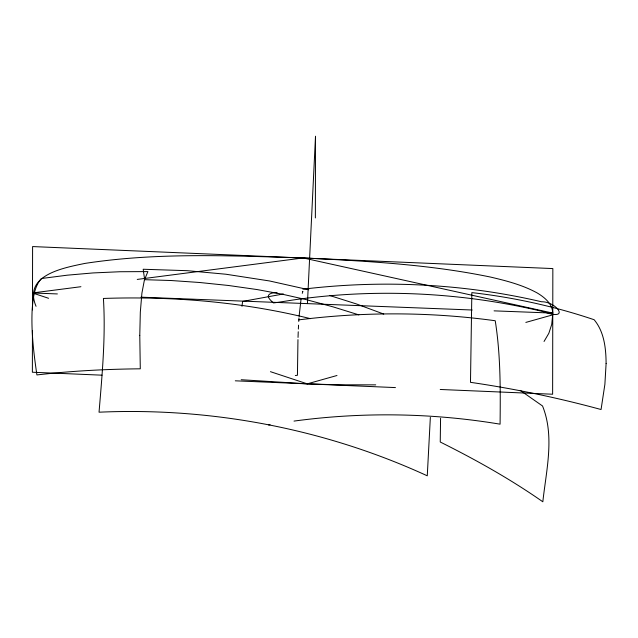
<?xml version="1.0" encoding="UTF-8"?>
<svg xmlns="http://www.w3.org/2000/svg" width="638" height="638" viewBox="0 0 638 638"><rect width="100%" height="100%" fill="white"/><g stroke="black" fill="none" stroke-linecap="round" stroke-linejoin="round"><path stroke-width="0.96" d="M32.442 330.675L32.371 372.233L102.008 375.176M32.482 309.901L32.594 246.571L552.843 268.574L552.628 394.228L440.22 389.475M315.363 217.933L315.507 136.213L307.428 303.624M440.571 418.249L440.244 442.014C475.685 459.671 510.352 479.09 542.834 501.787C546.224 470.413 554.805 436.384 542.539 405.983L520.273 390.408M297.962 339.639L297.436 375.256L295.338 375.519M430.347 417.372L427.269 475.812C325.037 428.808 211.393 407.196 99.042 412.196C102.176 374.402 105.772 336.393 103.412 298.448C172.922 296.096 242.871 301.926 310.467 318.665M298.034 337.43L298.241 331.768M298.361 329.056L298.552 325.149M298.759 321.432L298.991 317.899M299.11 316.209L301.104 298.64M242.001 306.344L242.584 301.423L283.4 293.974M302.268 293.352L302.914 291.383L302.38 291.438M544.039 341.474L548.832 333.307L551.718 324.439L552.683 314.869L525.84 322.413M336.984 375.503L307.269 383.853L241.204 379.722M268.59 424.972L270.081 424.725M277.147 292.834C273.798 292.22 265.679 293.624 269.092 298.361C269.794 299.429 270.679 300.354 271.597 301.24C272.211 301.83 272.849 302.388 273.503 302.938C282.602 301.742 291.885 300.019 301.088 298.879C381.644 288.328 464.201 292.778 543.217 311.615C571.664 321.935 556.336 301.335 541.558 301.766C463.571 283.583 382.385 279.659 302.922 289.189M294.014 421.088C362.336 411.837 432.07 412.866 500.08 424.174C500.455 389.682 500.67 354.911 495.232 320.747C430.156 311.807 363.883 311.663 298.728 319.877M48.56 298.281L32.514 292.97L80.922 286.709M137.242 279.42L303.225 257.943C365.853 261.062 428.864 264.315 490.423 277.044C506.468 280.8 522.65 284.987 537.196 292.954C544.589 297.372 552.444 303.768 552.763 313.091L494.075 310.858M375.726 384.858L336.984 384.802L307.269 383.853L270.448 371.675M32.514 292.97L57.38 293.935M140.942 297.172L472.192 310.012M235.302 380.814L395.456 387.585M552.763 313.091L303.225 257.943C230.47 255.726 156.98 252.289 84.75 263.446C63.656 267.864 22.793 275.042 36.047 306.304M308.808 289.764L269.563 280.967L225.956 274.236L187.261 270.687L143.191 269.252L144.659 279.691L170.888 280.505L199.694 282.498L228.452 285.481L257.01 289.548L282.825 294.317L305.738 299.501L333.004 306.846L358.867 314.877M329.455 295.418L356.451 303.959L383.733 314.063M139.778 335.365L140.288 368.812C105.756 369.147 71.217 370.949 36.908 374.937C33.742 353.372 31.102 331.553 32.163 309.717C33.001 298.975 33.966 287.004 41.374 278.519L67.301 275.177L93.06 272.936L119.88 271.74L147.912 271.589L144.435 279.835L141.907 293.153L140.32 312.11L139.778 335.365M606.1 363.58L604.888 384.307L601.06 409.524C558.13 397.841 514.515 388.741 470.485 382.329L471.849 292.619C513.407 297.332 554.502 306.352 594.13 319.726C604.242 331.8 605.996 348.42 606.1 363.58"/></g></svg>
